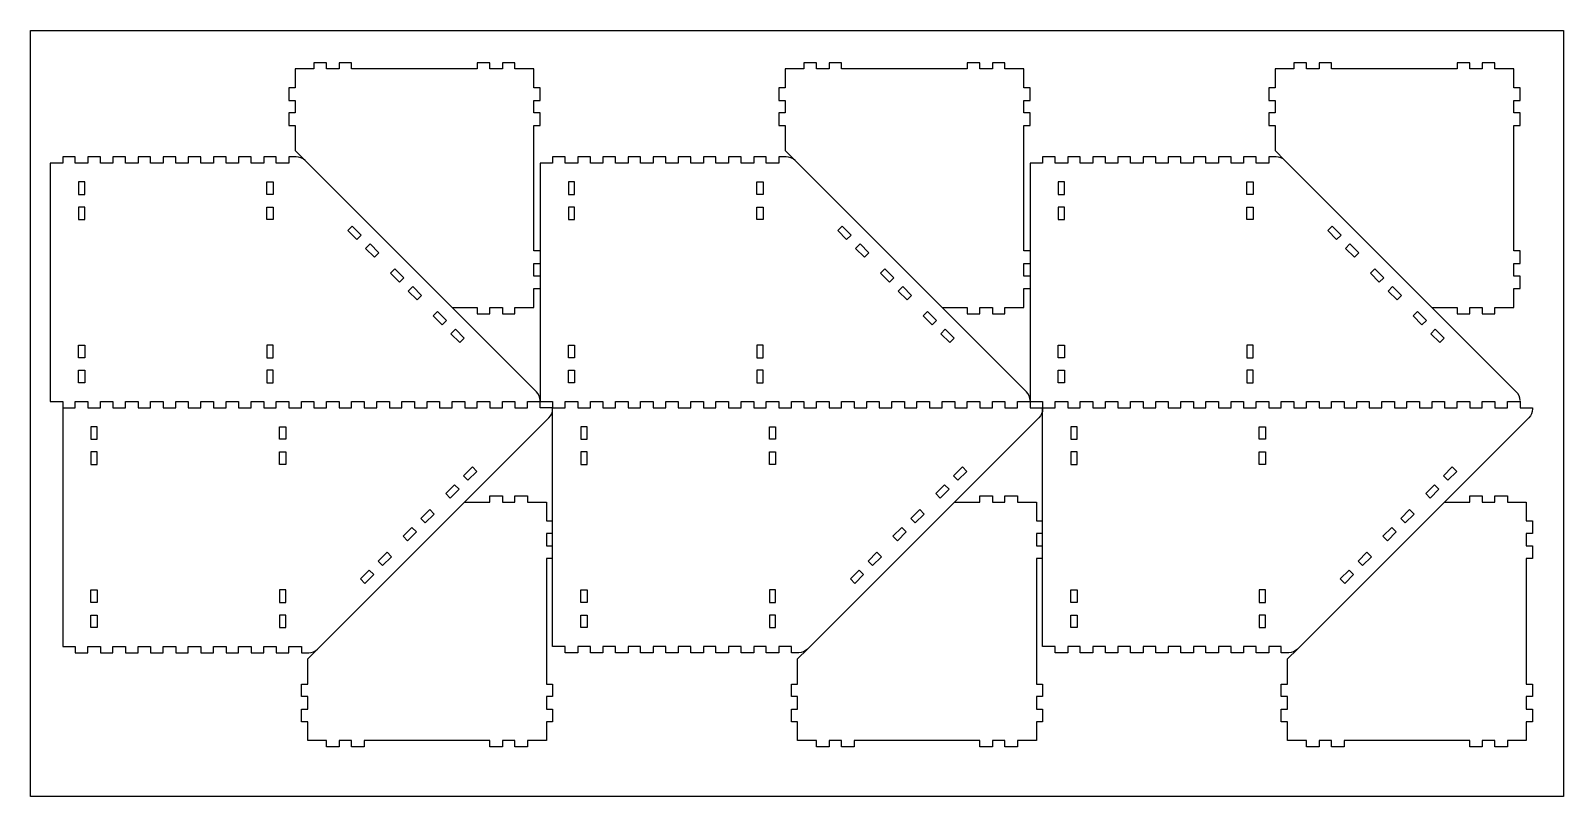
# Model space of a CAD drawing. Header units: millimetres. Extents: x 60913 to 63353, y 9976 to 12528.
# Drawn here: x 60913 to 63353, y 11308 to 12528 of the extents above; entities that cross this region are included whole.
import ezdxf

# ---------------------------------------------------------------- set-up
doc = ezdxf.new("R2010")
doc.units = ezdxf.units.MM
doc.header["$MEASUREMENT"] = 0
doc.layers.add('CUT', color=5, linetype='Continuous', true_color=0x0000ff)
doc.layers.add('Default', color=178, linetype='Continuous', true_color=0x000000)

msp = doc.modelspace()

# ---------------------------------------------------------------- linework, layer by layer
at = {"layer": 'CUT'}
for p, q in [((60998.6, 12286.9), (60988.6, 12286.9)), ((60988.6, 12286.9), (60988.6, 12266.9)), ((60998.6, 12266.9), (60998.6, 12286.9)), ((61288.6, 12266.9), (61288.6, 12286.9)), ((61288.6, 12286.9), (61298.6, 12286.9)), ((61298.6, 12286.9), (61298.6, 12266.9)), ((62558.6, 12286.9), (62548.6, 12286.9)), ((62548.6, 12286.9), (62548.6, 12266.9)), ((62558.6, 12266.9), (62558.6, 12286.9)), ((62848.6, 12266.9), (62848.6, 12286.9)), ((62848.6, 12286.9), (62858.6, 12286.9)), ((62858.6, 12286.9), (62858.6, 12266.9)), ((60988.6, 12266.9), (60998.6, 12266.9)), ((61298.6, 12266.9), (61288.6, 12266.9)), ((62548.6, 12266.9), (62558.6, 12266.9)), ((62858.6, 12266.9), (62848.6, 12266.9)), ((60998.6, 12246.9), (60988.6, 12246.9)), ((60988.6, 12246.9), (60988.6, 12226.9)), ((60988.6, 12226.9), (60998.6, 12226.9)), ((60998.6, 12226.9), (60998.6, 12246.9)), ((61288.6, 12226.9), (61288.6, 12246.9)), ((61288.6, 12246.9), (61298.6, 12246.9)), ((61298.6, 12226.9), (61288.6, 12226.9)), ((61298.6, 12246.9), (61298.6, 12226.9)), ((62558.6, 12246.9), (62548.6, 12246.9)), ((62548.6, 12246.9), (62548.6, 12226.9)), ((62548.6, 12226.9), (62558.6, 12226.9)), ((62558.6, 12226.9), (62558.6, 12246.9)), ((62848.6, 12226.9), (62848.6, 12246.9)), ((62848.6, 12246.9), (62858.6, 12246.9)), ((62858.6, 12226.9), (62848.6, 12226.9)), ((62858.6, 12246.9), (62858.6, 12226.9)), ((61553.4, 12073.4), (61567.5, 12059.3)), ((61567.5, 12059.3), (61574.6, 12066.4)), ((61588.7, 12052.2), (61581.6, 12045.1)), ((61581.6, 12045.1), (61595.8, 12031)), ((61602.9, 12038.1), (61588.7, 12052.2)), ((61595.8, 12031), (61602.9, 12038.1)), ((62368.7, 12052.2), (62361.6, 12045.1)), ((62361.6, 12045.1), (62375.8, 12031)), ((62382.9, 12038.1), (62368.7, 12052.2)), ((62375.8, 12031), (62382.9, 12038.1)), ((63141.6, 12045.1), (63155.8, 12031)), ((63155.8, 12031), (63162.9, 12038.1)), ((60988.6, 12006.9), (60988.6, 12026.9)), ((60988.6, 12026.9), (60998.6, 12026.9)), ((60998.6, 12006.9), (60988.6, 12006.9)), ((60998.6, 12026.9), (60998.6, 12006.9)), ((61288.6, 12026.9), (61288.6, 12006.9)), ((61298.6, 12026.9), (61288.6, 12026.9)), ((61288.6, 12006.9), (61298.6, 12006.9)), ((61298.6, 12006.9), (61298.6, 12026.9)), ((62548.6, 12006.9), (62548.6, 12026.9)), ((62548.6, 12026.9), (62558.6, 12026.9)), ((62558.6, 12006.9), (62548.6, 12006.9)), ((62558.6, 12026.9), (62558.6, 12006.9)), ((62848.6, 12026.9), (62848.6, 12006.9)), ((62858.6, 12026.9), (62848.6, 12026.9)), ((62848.6, 12006.9), (62858.6, 12006.9)), ((62858.6, 12006.9), (62858.6, 12026.9)), ((60988.6, 11966.9), (60988.6, 11986.9)), ((60988.6, 11986.9), (60998.6, 11986.9)), ((60998.6, 11986.9), (60998.6, 11966.9)), ((61288.6, 11986.9), (61288.6, 11966.9)), ((61298.6, 11986.9), (61288.6, 11986.9)), ((61298.6, 11966.9), (61298.6, 11986.9)), ((62548.6, 11966.9), (62548.6, 11986.9)), ((62548.6, 11986.9), (62558.6, 11986.9)), ((62558.6, 11986.9), (62558.6, 11966.9)), ((62848.6, 11986.9), (62848.6, 11966.9)), ((62858.6, 11986.9), (62848.6, 11986.9)), ((62858.6, 11966.9), (62858.6, 11986.9)), ((60998.6, 11966.9), (60988.6, 11966.9)), ((61288.6, 11966.9), (61298.6, 11966.9)), ((62558.6, 11966.9), (62548.6, 11966.9)), ((62848.6, 11966.9), (62858.6, 11966.9)), ((62503.6, 11938.6), (62503.6, 11936.9)), ((62568.6, 11896.9), (62568.6, 11876.9)), ((62578.6, 11896.9), (62568.6, 11896.9)), ((62578.6, 11876.9), (62578.6, 11896.9)), ((62868.6, 11876.9), (62868.6, 11896.9)), ((62868.6, 11896.9), (62878.6, 11896.9)), ((62878.6, 11896.9), (62878.6, 11876.9)), ((62568.6, 11876.9), (62578.6, 11876.9)), ((62878.6, 11876.9), (62868.6, 11876.9)), ((62568.6, 11856.9), (62568.6, 11836.9)), ((62578.6, 11856.9), (62568.6, 11856.9)), ((62568.6, 11836.9), (62578.6, 11836.9)), ((62578.6, 11836.9), (62578.6, 11856.9)), ((62868.6, 11836.9), (62868.6, 11856.9)), ((62868.6, 11856.9), (62878.6, 11856.9)), ((62878.6, 11836.9), (62868.6, 11836.9)), ((62878.6, 11856.9), (62878.6, 11836.9)), ((63161.6, 11818.6), (63175.8, 11832.8)), ((63168.7, 11811.6), (63161.6, 11818.6)), ((63182.9, 11825.7), (63168.7, 11811.6)), ((63175.8, 11832.8), (63182.9, 11825.7)), ((63133.4, 11790.3), (63147.5, 11804.5)), ((63140.4, 11783.3), (63133.4, 11790.3)), ((63154.6, 11797.4), (63140.4, 11783.3)), ((63147.5, 11804.5), (63154.6, 11797.4)), ((63107.9, 11764.8), (63093.7, 11750.7)), ((63114.9, 11757.8), (63107.9, 11764.8)), ((63079.6, 11736.6), (63065.4, 11722.4)), ((63086.6, 11729.5), (63079.6, 11736.6)), ((63093.7, 11750.7), (63100.8, 11743.6)), ((63100.8, 11743.6), (63114.9, 11757.8)), ((63065.4, 11722.4), (63072.5, 11715.3)), ((63072.5, 11715.3), (63086.6, 11729.5)), ((63039.9, 11696.9), (63025.8, 11682.8)), ((63032.9, 11675.7), (63047, 11689.8)), ((63047, 11689.8), (63039.9, 11696.9)), ((63011.6, 11668.6), (62997.5, 11654.5)), ((63018.7, 11661.6), (63011.6, 11668.6)), ((63025.8, 11682.8), (63032.9, 11675.7)), ((62997.5, 11654.5), (63004.6, 11647.4)), ((63004.6, 11647.4), (63018.7, 11661.6)), ((62568.6, 11616.9), (62568.6, 11636.9)), ((62568.6, 11636.9), (62578.6, 11636.9)), ((62578.6, 11616.9), (62568.6, 11616.9)), ((62578.6, 11636.9), (62578.6, 11616.9)), ((62878.6, 11636.9), (62868.6, 11636.9)), ((62868.6, 11636.9), (62868.6, 11616.9)), ((62868.6, 11616.9), (62878.6, 11616.9)), ((62878.6, 11616.9), (62878.6, 11636.9)), ((62568.6, 11576.9), (62568.6, 11596.9)), ((62568.6, 11596.9), (62578.6, 11596.9)), ((62578.6, 11596.9), (62578.6, 11576.9)), ((62878.6, 11596.9), (62868.6, 11596.9)), ((62868.6, 11596.9), (62868.6, 11576.9)), ((62878.6, 11576.9), (62878.6, 11596.9)), ((62578.6, 11576.9), (62568.6, 11576.9)), ((62868.6, 11576.9), (62878.6, 11576.9))]:
    msp.add_line(p, q, dxfattribs=at)
for points in [[(61723.6, 12176.9), (61713.6, 12176.9), (61713.6, 12376.9), (61723.6, 12376.9), (61723.6, 12396.9), (61713.6, 12396.9), (61713.6, 12416.9), (61723.6, 12416.9), (61723.6, 12436.9), (61713.6, 12436.9), (61713.6, 12466.9), (61683.6, 12466.9), (61683.6, 12476.9), (61663.6, 12476.9), (61663.6, 12466.9), (61643.6, 12466.9), (61643.6, 12476.9), (61623.6, 12476.9), (61623.6, 12466.9), (61423.6, 12466.9), (61423.6, 12476.9), (61403.6, 12476.9), (61403.6, 12466.9), (61383.6, 12466.9), (61383.6, 12476.9), (61363.6, 12476.9), (61363.6, 12466.9), (61333.6, 12466.9), (61333.6, 12436.9), (61323.6, 12436.9), (61323.6, 12416.9), (61333.6, 12416.9), (61333.6, 12396.9), (61323.6, 12396.9), (61323.6, 12376.9), (61333.6, 12376.9), (61333.6, 12336.9), (61349.4, 12321)], [(62503.6, 12176.9), (62493.6, 12176.9), (62493.6, 12376.9), (62503.6, 12376.9), (62503.6, 12396.9), (62493.6, 12396.9), (62493.6, 12416.9), (62503.6, 12416.9), (62503.6, 12436.9), (62493.6, 12436.9), (62493.6, 12466.9), (62463.6, 12466.9), (62463.6, 12476.9), (62443.6, 12476.9), (62443.6, 12466.9), (62423.6, 12466.9), (62423.6, 12476.9), (62403.6, 12476.9), (62403.6, 12466.9), (62203.6, 12466.9), (62203.6, 12476.9), (62183.6, 12476.9), (62183.6, 12466.9), (62163.6, 12466.9), (62163.6, 12476.9), (62143.6, 12476.9), (62143.6, 12466.9), (62113.6, 12466.9), (62113.6, 12436.9), (62103.6, 12436.9), (62103.6, 12416.9), (62113.6, 12416.9), (62113.6, 12396.9), (62103.6, 12396.9), (62103.6, 12376.9), (62113.6, 12376.9), (62113.6, 12336.9), (62129.4, 12321)], [(63143.6, 12086.9), (63183.6, 12086.9), (63183.6, 12076.9), (63203.6, 12076.9), (63203.6, 12086.9), (63223.6, 12086.9), (63223.6, 12076.9), (63243.6, 12076.9), (63243.6, 12086.9), (63273.6, 12086.9), (63273.6, 12116.9), (63283.6, 12116.9), (63283.6, 12136.9), (63273.6, 12136.9), (63273.6, 12156.9), (63283.6, 12156.9), (63283.6, 12176.9), (63273.6, 12176.9), (63273.6, 12376.9), (63283.6, 12376.9), (63283.6, 12396.9), (63273.6, 12396.9), (63273.6, 12416.9), (63283.6, 12416.9), (63283.6, 12436.9), (63273.6, 12436.9), (63273.6, 12466.9), (63243.6, 12466.9), (63243.6, 12476.9), (63223.6, 12476.9), (63223.6, 12466.9), (63203.6, 12466.9), (63203.6, 12476.9), (63183.6, 12476.9), (63183.6, 12466.9), (62983.6, 12466.9), (62983.6, 12476.9), (62963.6, 12476.9), (62963.6, 12466.9), (62943.6, 12466.9), (62943.6, 12476.9), (62923.6, 12476.9), (62923.6, 12466.9), (62893.6, 12466.9), (62893.6, 12436.9), (62883.6, 12436.9), (62883.6, 12416.9), (62893.6, 12416.9), (62893.6, 12396.9), (62883.6, 12396.9), (62883.6, 12376.9), (62893.6, 12376.9), (62893.6, 12336.9), (62909.4, 12321)], [(61723.6, 12136.9), (61713.6, 12136.9), (61713.6, 12156.9), (61723.6, 12156.9)], [(62503.6, 12136.9), (62493.6, 12136.9), (62493.6, 12156.9), (62503.6, 12156.9)], [(61583.6, 12086.9), (61623.6, 12086.9), (61623.6, 12076.9), (61643.6, 12076.9), (61643.6, 12086.9), (61663.6, 12086.9), (61663.6, 12076.9), (61683.6, 12076.9), (61683.6, 12086.9), (61713.6, 12086.9), (61713.6, 12116.9), (61723.6, 12116.9)], [(62363.6, 12086.9), (62403.6, 12086.9), (62403.6, 12076.9), (62423.6, 12076.9), (62423.6, 12086.9), (62443.6, 12086.9), (62443.6, 12076.9), (62463.6, 12076.9), (62463.6, 12086.9), (62493.6, 12086.9), (62493.6, 12116.9), (62503.6, 12116.9)], [(61574.6, 12066.4), (61560.4, 12080.5), (61553.4, 12073.4)], [(63162.9, 12038.1), (63148.7, 12052.2), (63141.6, 12045.1)], [(62503.6, 11936.9), (62523.6, 11936.9), (62523.6, 11926.9)], [(61603.6, 11776.9), (61643.6, 11776.9), (61643.6, 11786.9), (61663.6, 11786.9), (61663.6, 11776.9), (61683.6, 11776.9), (61683.6, 11786.9), (61703.6, 11786.9), (61703.6, 11776.9), (61733.6, 11776.9), (61733.6, 11746.9), (61743.6, 11746.9)], [(62383.6, 11776.9), (62423.6, 11776.9), (62423.6, 11786.9), (62443.6, 11786.9), (62443.6, 11776.9), (62463.6, 11776.9), (62463.6, 11786.9), (62483.6, 11786.9), (62483.6, 11776.9), (62513.6, 11776.9), (62513.6, 11746.9), (62523.6, 11746.9)], [(63163.6, 11776.9), (63203.6, 11776.9), (63203.6, 11786.9), (63223.6, 11786.9), (63223.6, 11776.9), (63243.6, 11776.9), (63243.6, 11786.9), (63263.6, 11786.9), (63263.6, 11776.9), (63293.6, 11776.9), (63293.6, 11746.9), (63303.6, 11746.9), (63303.6, 11726.9), (63293.6, 11726.9), (63293.6, 11706.9), (63303.6, 11706.9), (63303.6, 11686.9), (63293.6, 11686.9), (63293.6, 11486.9), (63303.6, 11486.9), (63303.6, 11466.9), (63293.6, 11466.9), (63293.6, 11446.9), (63303.6, 11446.9), (63303.6, 11426.9), (63293.6, 11426.9), (63293.6, 11396.9), (63263.6, 11396.9), (63263.6, 11386.9), (63243.6, 11386.9), (63243.6, 11396.9), (63223.6, 11396.9), (63223.6, 11386.9), (63203.6, 11386.9), (63203.6, 11396.9), (63003.6, 11396.9), (63003.6, 11386.9), (62983.6, 11386.9), (62983.6, 11396.9), (62963.6, 11396.9), (62963.6, 11386.9), (62943.6, 11386.9), (62943.6, 11396.9), (62913.6, 11396.9), (62913.6, 11426.9), (62903.6, 11426.9), (62903.6, 11446.9), (62913.6, 11446.9), (62913.6, 11466.9), (62903.6, 11466.9), (62903.6, 11486.9), (62913.6, 11486.9), (62913.6, 11526.9), (62929.4, 11542.7)], [(61743.6, 11726.9), (61733.6, 11726.9), (61733.6, 11706.9), (61743.6, 11706.9)], [(62523.6, 11726.9), (62513.6, 11726.9), (62513.6, 11706.9), (62523.6, 11706.9)], [(61743.6, 11686.9), (61733.6, 11686.9), (61733.6, 11486.9), (61743.6, 11486.9), (61743.6, 11466.9), (61733.6, 11466.9), (61733.6, 11446.9), (61743.6, 11446.9), (61743.6, 11426.9), (61733.6, 11426.9), (61733.6, 11396.9), (61703.6, 11396.9), (61703.6, 11386.9), (61683.6, 11386.9), (61683.6, 11396.9), (61663.6, 11396.9), (61663.6, 11386.9), (61643.6, 11386.9), (61643.6, 11396.9), (61443.6, 11396.9), (61443.6, 11386.9), (61423.6, 11386.9), (61423.6, 11396.9), (61403.6, 11396.9), (61403.6, 11386.9), (61383.6, 11386.9), (61383.6, 11396.9), (61353.6, 11396.9), (61353.6, 11426.9), (61343.6, 11426.9), (61343.6, 11446.9), (61353.6, 11446.9), (61353.6, 11466.9), (61343.6, 11466.9), (61343.6, 11486.9), (61353.6, 11486.9), (61353.6, 11526.9), (61369.4, 11542.7)], [(62523.6, 11686.9), (62513.6, 11686.9), (62513.6, 11486.9), (62523.6, 11486.9), (62523.6, 11466.9), (62513.6, 11466.9), (62513.6, 11446.9), (62523.6, 11446.9), (62523.6, 11426.9), (62513.6, 11426.9), (62513.6, 11396.9), (62483.6, 11396.9), (62483.6, 11386.9), (62463.6, 11386.9), (62463.6, 11396.9), (62443.6, 11396.9), (62443.6, 11386.9), (62423.6, 11386.9), (62423.6, 11396.9), (62223.6, 11396.9), (62223.6, 11386.9), (62203.6, 11386.9), (62203.6, 11396.9), (62183.6, 11396.9), (62183.6, 11386.9), (62163.6, 11386.9), (62163.6, 11396.9), (62133.6, 11396.9), (62133.6, 11426.9), (62123.6, 11426.9), (62123.6, 11446.9), (62133.6, 11446.9), (62133.6, 11466.9), (62123.6, 11466.9), (62123.6, 11486.9), (62133.6, 11486.9), (62133.6, 11526.9), (62149.4, 11542.7)]]:
    msp.add_lwpolyline(points, dxfattribs=at)
for points in [[(60963.6, 11926.9), (60983.6, 11926.9), (60983.6, 11936.9), (61003.6, 11936.9), (61003.6, 11926.9), (61023.6, 11926.9), (61023.6, 11936.9), (61043.6, 11936.9), (61043.6, 11926.9), (61063.6, 11926.9), (61063.6, 11936.9), (61083.6, 11936.9), (61083.6, 11926.9), (61103.6, 11926.9), (61103.6, 11936.9), (61123.6, 11936.9), (61123.6, 11926.9), (61143.6, 11926.9), (61143.6, 11936.9), (61163.6, 11936.9), (61163.6, 11926.9), (61183.6, 11926.9), (61183.6, 11936.9), (61203.6, 11936.9), (61203.6, 11926.9), (61223.6, 11926.9), (61223.6, 11936.9), (61243.6, 11936.9), (61243.6, 11926.9), (61263.6, 11926.9), (61263.6, 11936.9), (61283.6, 11936.9), (61283.6, 11926.9), (61303.6, 11926.9), (61303.6, 11936.9), (61323.6, 11936.9), (61323.6, 11926.9), (61343.6, 11926.9), (61343.6, 11936.9), (61363.6, 11936.9), (61363.6, 11926.9), (61383.6, 11926.9), (61383.6, 11936.9), (61403.6, 11936.9), (61403.6, 11926.9), (61423.6, 11926.9), (61423.6, 11936.9), (61443.6, 11936.9), (61443.6, 11926.9), (61463.6, 11926.9), (61463.6, 11936.9), (61483.6, 11936.9), (61483.6, 11926.9), (61503.6, 11926.9), (61503.6, 11936.9), (61523.6, 11936.9), (61523.6, 11926.9), (61543.6, 11926.9), (61543.6, 11936.9), (61563.6, 11936.9), (61563.6, 11926.9), (61583.6, 11926.9), (61583.6, 11936.9), (61603.6, 11936.9), (61603.6, 11926.9), (61623.6, 11926.9), (61623.6, 11936.9), (61643.6, 11936.9), (61643.6, 11926.9), (61663.6, 11926.9), (61663.6, 11936.9), (61683.6, 11936.9), (61683.6, 11926.9), (61703.6, 11926.9), (61703.6, 11936.9), (61723.6, 11936.9), (61723.6, 11938.6, 0.198912), (61717.7, 11952.7), (61349.4, 12321, 0.198912), (61335.3, 12326.9), (61323.6, 12326.9), (61323.6, 12316.9), (61303.6, 12316.9), (61303.6, 12326.9), (61283.6, 12326.9), (61283.6, 12316.9), (61263.6, 12316.9), (61263.6, 12326.9), (61243.6, 12326.9), (61243.6, 12316.9), (61223.6, 12316.9), (61223.6, 12326.9), (61203.6, 12326.9), (61203.6, 12316.9), (61183.6, 12316.9), (61183.6, 12326.9), (61163.6, 12326.9), (61163.6, 12316.9), (61143.6, 12316.9), (61143.6, 12326.9), (61123.6, 12326.9), (61123.6, 12316.9), (61103.6, 12316.9), (61103.6, 12326.9), (61083.6, 12326.9), (61083.6, 12316.9), (61063.6, 12316.9), (61063.6, 12326.9), (61043.6, 12326.9), (61043.6, 12316.9), (61023.6, 12316.9), (61023.6, 12326.9), (61003.6, 12326.9), (61003.6, 12316.9), (60983.6, 12316.9), (60983.6, 12326.9), (60963.6, 12326.9), (60963.6, 12316.9), (60943.6, 12316.9), (60943.6, 11936.9), (60963.6, 11936.9), (60963.6, 11926.9)], [(62503.6, 11938.6, 0.198912), (62497.7, 11952.7), (62129.4, 12321, 0.198912), (62115.3, 12326.9), (62103.6, 12326.9), (62103.6, 12316.9), (62083.6, 12316.9), (62083.6, 12326.9), (62063.6, 12326.9), (62063.6, 12316.9), (62043.6, 12316.9), (62043.6, 12326.9), (62023.6, 12326.9), (62023.6, 12316.9), (62003.6, 12316.9), (62003.6, 12326.9), (61983.6, 12326.9), (61983.6, 12316.9), (61963.6, 12316.9), (61963.6, 12326.9), (61943.6, 12326.9), (61943.6, 12316.9), (61923.6, 12316.9), (61923.6, 12326.9), (61903.6, 12326.9), (61903.6, 12316.9), (61883.6, 12316.9), (61883.6, 12326.9), (61863.6, 12326.9), (61863.6, 12316.9), (61843.6, 12316.9), (61843.6, 12326.9), (61823.6, 12326.9), (61823.6, 12316.9), (61803.6, 12316.9), (61803.6, 12326.9), (61783.6, 12326.9), (61783.6, 12316.9), (61763.6, 12316.9), (61763.6, 12326.9), (61743.6, 12326.9), (61743.6, 12316.9), (61723.6, 12316.9), (61723.6, 11936.9), (61743.6, 11936.9), (61743.6, 11926.9)], [(63283.6, 11938.6, 0.198912), (63277.7, 11952.7), (62909.4, 12321, 0.198912), (62895.3, 12326.9), (62883.6, 12326.9), (62883.6, 12316.9), (62863.6, 12316.9), (62863.6, 12326.9), (62843.6, 12326.9), (62843.6, 12316.9), (62823.6, 12316.9), (62823.6, 12326.9), (62803.6, 12326.9), (62803.6, 12316.9), (62783.6, 12316.9), (62783.6, 12326.9), (62763.6, 12326.9), (62763.6, 12316.9), (62743.6, 12316.9), (62743.6, 12326.9), (62723.6, 12326.9), (62723.6, 12316.9), (62703.6, 12316.9), (62703.6, 12326.9), (62683.6, 12326.9), (62683.6, 12316.9), (62663.6, 12316.9), (62663.6, 12326.9), (62643.6, 12326.9), (62643.6, 12316.9), (62623.6, 12316.9), (62623.6, 12326.9), (62603.6, 12326.9), (62603.6, 12316.9), (62583.6, 12316.9), (62583.6, 12326.9), (62563.6, 12326.9), (62563.6, 12316.9), (62543.6, 12316.9), (62543.6, 12326.9), (62523.6, 12326.9), (62523.6, 12316.9), (62503.6, 12316.9), (62503.6, 11936.9)], [(60963.6, 11926.9), (60963.6, 11546.9), (60983.6, 11546.9), (60983.6, 11536.9), (61003.6, 11536.9), (61003.6, 11546.9), (61023.6, 11546.9), (61023.6, 11536.9), (61043.6, 11536.9), (61043.6, 11546.9), (61063.6, 11546.9), (61063.6, 11536.9), (61083.6, 11536.9), (61083.6, 11546.9), (61103.6, 11546.9), (61103.6, 11536.9), (61123.6, 11536.9), (61123.6, 11546.9), (61143.6, 11546.9), (61143.6, 11536.9), (61163.6, 11536.9), (61163.6, 11546.9), (61183.6, 11546.9), (61183.6, 11536.9), (61203.6, 11536.9), (61203.6, 11546.9), (61223.6, 11546.9), (61223.6, 11536.9), (61243.6, 11536.9), (61243.6, 11546.9), (61263.6, 11546.9), (61263.6, 11536.9), (61283.6, 11536.9), (61283.6, 11546.9), (61303.6, 11546.9), (61303.6, 11536.9), (61323.6, 11536.9), (61323.6, 11546.9), (61343.6, 11546.9), (61343.6, 11536.9), (61355.3, 11536.9, 0.198912), (61369.4, 11542.7), (61737.7, 11911, 0.198912), (61743.6, 11925.2), (61743.6, 11926.9), (61723.6, 11926.9), (61723.6, 11936.9)], [(61743.6, 11926.9), (61763.6, 11926.9), (61763.6, 11936.9), (61783.6, 11936.9), (61783.6, 11926.9), (61803.6, 11926.9), (61803.6, 11936.9), (61823.6, 11936.9), (61823.6, 11926.9), (61843.6, 11926.9), (61843.6, 11936.9), (61863.6, 11936.9), (61863.6, 11926.9), (61883.6, 11926.9), (61883.6, 11936.9), (61903.6, 11936.9), (61903.6, 11926.9), (61923.6, 11926.9), (61923.6, 11936.9), (61943.6, 11936.9), (61943.6, 11926.9), (61963.6, 11926.9), (61963.6, 11936.9), (61983.6, 11936.9), (61983.6, 11926.9), (62003.6, 11926.9), (62003.6, 11936.9), (62023.6, 11936.9), (62023.6, 11926.9), (62043.6, 11926.9), (62043.6, 11936.9), (62063.6, 11936.9), (62063.6, 11926.9), (62083.6, 11926.9), (62083.6, 11936.9), (62103.6, 11936.9), (62103.6, 11926.9), (62123.6, 11926.9), (62123.6, 11936.9), (62143.6, 11936.9), (62143.6, 11926.9), (62163.6, 11926.9), (62163.6, 11936.9), (62183.6, 11936.9), (62183.6, 11926.9), (62203.6, 11926.9), (62203.6, 11936.9), (62223.6, 11936.9), (62223.6, 11926.9), (62243.6, 11926.9), (62243.6, 11936.9), (62263.6, 11936.9), (62263.6, 11926.9), (62283.6, 11926.9), (62283.6, 11936.9), (62303.6, 11936.9), (62303.6, 11926.9), (62323.6, 11926.9), (62323.6, 11936.9), (62343.6, 11936.9), (62343.6, 11926.9), (62363.6, 11926.9), (62363.6, 11936.9), (62383.6, 11936.9), (62383.6, 11926.9), (62403.6, 11926.9), (62403.6, 11936.9), (62423.6, 11936.9), (62423.6, 11926.9), (62443.6, 11926.9), (62443.6, 11936.9), (62463.6, 11936.9), (62463.6, 11926.9), (62483.6, 11926.9), (62483.6, 11936.9), (62503.6, 11936.9), (62503.6, 11926.9), (62523.6, 11926.9), (62523.6, 11925.2, -0.198912), (62517.7, 11911), (62149.4, 11542.7, -0.198912), (62135.3, 11536.9), (62123.6, 11536.9), (62123.6, 11546.9), (62103.6, 11546.9), (62103.6, 11536.9), (62083.6, 11536.9), (62083.6, 11546.9), (62063.6, 11546.9), (62063.6, 11536.9), (62043.6, 11536.9), (62043.6, 11546.9), (62023.6, 11546.9), (62023.6, 11536.9), (62003.6, 11536.9), (62003.6, 11546.9), (61983.6, 11546.9), (61983.6, 11536.9), (61963.6, 11536.9), (61963.6, 11546.9), (61943.6, 11546.9), (61943.6, 11536.9), (61923.6, 11536.9), (61923.6, 11546.9), (61903.6, 11546.9), (61903.6, 11536.9), (61883.6, 11536.9), (61883.6, 11546.9), (61863.6, 11546.9), (61863.6, 11536.9), (61843.6, 11536.9), (61843.6, 11546.9), (61823.6, 11546.9), (61823.6, 11536.9), (61803.6, 11536.9), (61803.6, 11546.9), (61783.6, 11546.9), (61783.6, 11536.9), (61763.6, 11536.9), (61763.6, 11546.9), (61743.6, 11546.9), (61743.6, 11926.9)], [(62523.6, 11546.9), (62523.6, 11926.9), (62543.6, 11926.9), (62543.6, 11936.9), (62563.6, 11936.9), (62563.6, 11926.9), (62583.6, 11926.9), (62583.6, 11936.9), (62603.6, 11936.9), (62603.6, 11926.9), (62623.6, 11926.9), (62623.6, 11936.9), (62643.6, 11936.9), (62643.6, 11926.9), (62663.6, 11926.9), (62663.6, 11936.9), (62683.6, 11936.9), (62683.6, 11926.9), (62703.6, 11926.9), (62703.6, 11936.9), (62723.6, 11936.9), (62723.6, 11926.9), (62743.6, 11926.9), (62743.6, 11936.9), (62763.6, 11936.9), (62763.6, 11926.9), (62783.6, 11926.9), (62783.6, 11936.9), (62803.6, 11936.9), (62803.6, 11926.9), (62823.6, 11926.9), (62823.6, 11936.9), (62843.6, 11936.9), (62843.6, 11926.9), (62863.6, 11926.9), (62863.6, 11936.9), (62883.6, 11936.9), (62883.6, 11926.9), (62903.6, 11926.9), (62903.6, 11936.9), (62923.6, 11936.9), (62923.6, 11926.9), (62943.6, 11926.9), (62943.6, 11936.9), (62963.6, 11936.9), (62963.6, 11926.9), (62983.6, 11926.9), (62983.6, 11936.9), (63003.6, 11936.9), (63003.6, 11926.9), (63023.6, 11926.9), (63023.6, 11936.9), (63043.6, 11936.9), (63043.6, 11926.9), (63063.6, 11926.9), (63063.6, 11936.9), (63083.6, 11936.9), (63083.6, 11926.9), (63103.6, 11926.9), (63103.6, 11936.9), (63123.6, 11936.9), (63123.6, 11926.9), (63143.6, 11926.9), (63143.6, 11936.9), (63163.6, 11936.9), (63163.6, 11926.9), (63183.6, 11926.9), (63183.6, 11936.9), (63203.6, 11936.9), (63203.6, 11926.9), (63223.6, 11926.9), (63223.6, 11936.9), (63243.6, 11936.9), (63243.6, 11926.9), (63263.6, 11926.9), (63263.6, 11936.9), (63283.6, 11936.9), (63283.6, 11937.7), (63283.6, 11926.9), (63303.6, 11926.9), (63303.6, 11925.2, -0.198912), (63297.7, 11911), (62929.4, 11542.7, -0.198912), (62915.3, 11536.9), (62903.6, 11536.9), (62903.6, 11546.9), (62883.6, 11546.9), (62883.6, 11536.9), (62863.6, 11536.9), (62863.6, 11546.9), (62843.6, 11546.9), (62843.6, 11536.9), (62823.6, 11536.9), (62823.6, 11546.9), (62803.6, 11546.9), (62803.6, 11536.9), (62783.6, 11536.9), (62783.6, 11546.9), (62763.6, 11546.9), (62763.6, 11536.9), (62743.6, 11536.9), (62743.6, 11546.9), (62723.6, 11546.9), (62723.6, 11536.9), (62703.6, 11536.9), (62703.6, 11546.9), (62683.6, 11546.9), (62683.6, 11536.9), (62663.6, 11536.9), (62663.6, 11546.9), (62643.6, 11546.9), (62643.6, 11536.9), (62623.6, 11536.9), (62623.6, 11546.9), (62603.6, 11546.9), (62603.6, 11536.9), (62583.6, 11536.9), (62583.6, 11546.9), (62563.6, 11546.9), (62563.6, 11536.9), (62543.6, 11536.9), (62543.6, 11546.9), (62523.6, 11546.9)]]:
    msp.add_lwpolyline(points, format="xyb", dxfattribs=at)
for points in [[(61768.6, 12266.9), (61778.6, 12266.9), (61778.6, 12286.9), (61768.6, 12286.9)], [(62078.6, 12286.9), (62078.6, 12266.9), (62068.6, 12266.9), (62068.6, 12286.9)], [(61768.6, 12226.9), (61778.6, 12226.9), (61778.6, 12246.9), (61768.6, 12246.9)], [(62078.6, 12246.9), (62078.6, 12226.9), (62068.6, 12226.9), (62068.6, 12246.9)], [(61431.6, 12195.1), (61417.5, 12209.3), (61424.6, 12216.4), (61438.7, 12202.2)], [(62211.6, 12195.1), (62197.5, 12209.3), (62204.6, 12216.4), (62218.7, 12202.2)], [(62991.6, 12195.1), (62977.5, 12209.3), (62984.6, 12216.4), (62998.7, 12202.2)], [(61459.9, 12166.9), (61445.8, 12181), (61452.9, 12188.1), (61467, 12173.9)], [(62239.9, 12166.9), (62225.8, 12181), (62232.9, 12188.1), (62247, 12173.9)], [(63019.9, 12166.9), (63005.8, 12181), (63012.9, 12188.1), (63027, 12173.9)], [(61499.6, 12127.2), (61485.4, 12141.4), (61492.5, 12148.4), (61506.6, 12134.3)], [(62279.6, 12127.2), (62265.4, 12141.4), (62272.5, 12148.4), (62286.6, 12134.3)], [(63059.6, 12127.2), (63045.4, 12141.4), (63052.5, 12148.4), (63066.6, 12134.3)], [(61527.9, 12098.9), (61513.7, 12113.1), (61520.8, 12120.1), (61534.9, 12106)], [(62307.9, 12098.9), (62293.7, 12113.1), (62300.8, 12120.1), (62314.9, 12106)], [(63087.9, 12098.9), (63073.7, 12113.1), (63080.8, 12120.1), (63094.9, 12106)], [(62333.4, 12073.4), (62347.5, 12059.3), (62354.6, 12066.4), (62340.4, 12080.5)], [(63113.4, 12073.4), (63127.5, 12059.3), (63134.6, 12066.4), (63120.4, 12080.5)], [(61778.6, 12006.9), (61768.6, 12006.9), (61768.6, 12026.9), (61778.6, 12026.9)], [(62078.6, 12026.9), (62068.6, 12026.9), (62068.6, 12006.9), (62078.6, 12006.9)], [(61778.6, 11966.9), (61768.6, 11966.9), (61768.6, 11986.9), (61778.6, 11986.9)], [(62078.6, 11986.9), (62068.6, 11986.9), (62068.6, 11966.9), (62078.6, 11966.9)], [(61018.6, 11896.9), (61008.6, 11896.9), (61008.6, 11876.9), (61018.6, 11876.9)], [(61318.6, 11876.9), (61308.6, 11876.9), (61308.6, 11896.9), (61318.6, 11896.9)], [(61798.6, 11896.9), (61788.6, 11896.9), (61788.6, 11876.9), (61798.6, 11876.9)], [(62098.6, 11876.9), (62088.6, 11876.9), (62088.6, 11896.9), (62098.6, 11896.9)], [(61018.6, 11856.9), (61008.6, 11856.9), (61008.6, 11836.9), (61018.6, 11836.9)], [(61318.6, 11836.9), (61308.6, 11836.9), (61308.6, 11856.9), (61318.6, 11856.9)], [(61798.6, 11856.9), (61788.6, 11856.9), (61788.6, 11836.9), (61798.6, 11836.9)], [(62098.6, 11836.9), (62088.6, 11836.9), (62088.6, 11856.9), (62098.6, 11856.9)], [(61601.6, 11818.6), (61615.8, 11832.8), (61622.9, 11825.7), (61608.7, 11811.6)], [(62381.6, 11818.6), (62395.8, 11832.8), (62402.9, 11825.7), (62388.7, 11811.6)], [(61573.4, 11790.3), (61587.5, 11804.5), (61594.6, 11797.4), (61580.4, 11783.3)], [(62353.4, 11790.3), (62367.5, 11804.5), (62374.6, 11797.4), (62360.4, 11783.3)], [(61547.9, 11764.8), (61533.7, 11750.7), (61540.8, 11743.6), (61554.9, 11757.8)], [(62327.9, 11764.8), (62313.7, 11750.7), (62320.8, 11743.6), (62334.9, 11757.8)], [(61519.6, 11736.6), (61505.4, 11722.4), (61512.5, 11715.3), (61526.6, 11729.5)], [(62299.6, 11736.6), (62285.4, 11722.4), (62292.5, 11715.3), (62306.6, 11729.5)], [(61479.9, 11696.9), (61465.8, 11682.8), (61472.9, 11675.7), (61487, 11689.8)], [(62259.9, 11696.9), (62245.8, 11682.8), (62252.9, 11675.7), (62267, 11689.8)], [(61451.6, 11668.6), (61437.5, 11654.5), (61444.6, 11647.4), (61458.7, 11661.6)], [(62231.6, 11668.6), (62217.5, 11654.5), (62224.6, 11647.4), (62238.7, 11661.6)], [(61008.6, 11636.9), (61018.6, 11636.9), (61018.6, 11616.9), (61008.6, 11616.9)], [(61318.6, 11616.9), (61318.6, 11636.9), (61308.6, 11636.9), (61308.6, 11616.9)], [(61788.6, 11636.9), (61798.6, 11636.9), (61798.6, 11616.9), (61788.6, 11616.9)], [(62098.6, 11616.9), (62098.6, 11636.9), (62088.6, 11636.9), (62088.6, 11616.9)], [(61008.6, 11596.9), (61018.6, 11596.9), (61018.6, 11576.9), (61008.6, 11576.9)], [(61318.6, 11576.9), (61318.6, 11596.9), (61308.6, 11596.9), (61308.6, 11576.9)], [(61788.6, 11596.9), (61798.6, 11596.9), (61798.6, 11576.9), (61788.6, 11576.9)], [(62098.6, 11576.9), (62098.6, 11596.9), (62088.6, 11596.9), (62088.6, 11576.9)]]:
    msp.add_lwpolyline(points, close=True, dxfattribs=at)
at = {"layer": 'Default'}
for p, q in [((60912.6, 12528), (63352.6, 12528)), ((60912.6, 11308), (60912.6, 12528)), ((63352.6, 12528), (63352.6, 11308)), ((63352.6, 11308), (60912.6, 11308))]:
    msp.add_line(p, q, dxfattribs=at)

doc.saveas('drawing.dxf')
